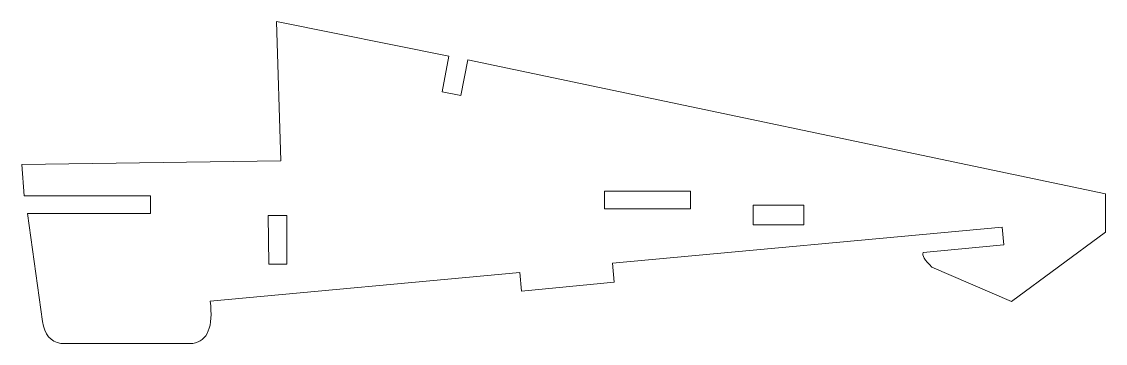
# Model space of a CAD drawing. Header units: millimetres. Extents: x 2985 to 3170, y 1380 to 1435.
import ezdxf

# ---------------------------------------------------------------- set-up
doc = ezdxf.new("R2010")
doc.units = ezdxf.units.MM

msp = doc.modelspace()

# ---------------------------------------------------------------- linework, layer by layer
at = {"lineweight": 20}
for points, knots in [([(2985.37, 1410.24), (2985.37, 1410.24), (3029.48, 1410.86), (3029.48, 1410.86), (3029.48, 1410.86), (3029.48, 1410.86), (3028.77, 1434.6), (3028.77, 1434.6), (3028.77, 1434.6), (3028.77, 1434.6), (3058.12, 1428.73), (3058.12, 1428.73)], [0, 0, 0, 0, 0.25, 0.25, 0.25, 0.25, 0.5, 0.5, 0.5, 0.5, 1, 1, 1, 1]), ([(3058.12, 1428.73), (3058.12, 1428.73), (3056.99, 1422.64), (3056.99, 1422.64), (3056.99, 1422.64), (3056.99, 1422.64), (3060.13, 1422), (3060.13, 1422), (3060.13, 1422), (3060.13, 1422), (3061.35, 1428.09), (3061.35, 1428.09), (3061.35, 1428.09), (3061.35, 1428.09), (3169.91, 1405.26), (3169.91, 1405.26), (3169.91, 1405.26), (3169.91, 1405.26), (3169.91, 1398.67), (3169.91, 1398.67), (3169.91, 1398.67), (3169.91, 1398.67), (3153.9, 1386.85), (3153.9, 1386.85), (3153.9, 1386.85), (3153.9, 1386.85), (3140.38, 1392.72), (3140.38, 1392.72), (3140.38, 1392.72), (3139.14, 1393.94), (3138.63, 1394.77), (3138.87, 1395.21)], [0, 0, 0, 0, 0.111111, 0.111111, 0.111111, 0.111111, 0.222222, 0.222222, 0.222222, 0.222222, 0.333333, 0.333333, 0.333333, 0.333333, 0.444444, 0.444444, 0.444444, 0.444444, 0.555556, 0.555556, 0.555556, 0.555556, 0.666667, 0.666667, 0.666667, 0.666667, 0.777778, 0.777778, 0.777778, 0.777778, 1, 1, 1, 1]), ([(2985.37, 1410.24), (2985.37, 1410.24), (2985.81, 1404.9), (2985.81, 1404.9), (2985.81, 1404.9), (2985.81, 1404.9), (3007.33, 1404.9), (3007.33, 1404.9), (3007.33, 1404.9), (3007.33, 1404.9), (3007.33, 1401.88), (3007.33, 1401.88), (3007.33, 1401.88), (3007.33, 1401.88), (2986.35, 1401.88), (2986.35, 1401.88)], [0, 0, 0, 0, 0.2, 0.2, 0.2, 0.2, 0.4, 0.4, 0.4, 0.4, 0.6, 0.6, 0.6, 0.6, 1, 1, 1, 1]), ([(3084.62, 1402.68), (3084.62, 1402.68), (3099.29, 1402.68), (3099.29, 1402.68), (3099.29, 1402.68), (3099.29, 1402.68), (3099.29, 1405.7), (3099.29, 1405.7), (3099.29, 1405.7), (3099.29, 1405.7), (3084.62, 1405.7), (3084.62, 1405.7), (3084.62, 1405.7), (3084.62, 1405.7), (3084.62, 1402.68), (3084.62, 1402.68)], [0, 0, 0, 0, 0.2, 0.2, 0.2, 0.2, 0.4, 0.4, 0.4, 0.4, 0.6, 0.6, 0.6, 0.6, 1, 1, 1, 1]), ([(3118.59, 1403.3), (3118.59, 1403.3), (3118.59, 1399.92), (3118.59, 1399.92), (3118.59, 1399.92), (3118.59, 1399.92), (3109.96, 1399.92), (3109.96, 1399.92), (3109.96, 1399.92), (3109.96, 1399.92), (3109.96, 1403.3), (3109.96, 1403.3), (3109.96, 1403.3), (3109.96, 1403.3), (3118.59, 1403.3), (3118.59, 1403.3)], [0, 0, 0, 0, 0.2, 0.2, 0.2, 0.2, 0.4, 0.4, 0.4, 0.4, 0.6, 0.6, 0.6, 0.6, 1, 1, 1, 1]), ([(2986.35, 1401.88), (2986.35, 1401.88), (2988.92, 1383.47), (2988.92, 1383.47), (2988.92, 1383.47), (2989.26, 1381.22), (2990.3, 1379.98), (2992.04, 1379.73)], [0, 0, 0, 0, 0.333333, 0.333333, 0.333333, 0.333333, 1, 1, 1, 1]), ([(3027.43, 1393.25), (3028.49, 1393.25), (3029.55, 1393.25), (3030.55, 1393.25), (3030.55, 1393.25), (3030.55, 1393.25), (3030.55, 1401.52), (3030.55, 1401.52), (3030.55, 1401.52), (3030.55, 1401.52), (3027.34, 1401.52), (3027.34, 1401.52), (3027.34, 1401.52), (3027.34, 1401.52), (3027.43, 1393.25), (3027.43, 1393.25)], [0, 0, 0, 0, 0.2, 0.2, 0.2, 0.2, 0.4, 0.4, 0.4, 0.4, 0.6, 0.6, 0.6, 0.6, 1, 1, 1, 1]), ([(3138.87, 1395.21), (3138.87, 1395.21), (3152.61, 1396.55), (3152.61, 1396.55), (3152.61, 1396.55), (3152.61, 1396.55), (3152.33, 1399.55), (3152.33, 1399.55), (3152.33, 1399.55), (3152.33, 1399.55), (3085.98, 1393.42), (3085.98, 1393.42), (3085.98, 1393.42), (3085.98, 1393.42), (3086.29, 1390.15), (3086.29, 1390.15), (3086.29, 1390.15), (3086.29, 1390.15), (3070.49, 1388.64), (3070.49, 1388.64), (3070.49, 1388.64), (3070.49, 1388.64), (3070.2, 1391.81), (3070.2, 1391.81), (3070.2, 1391.81), (3070.2, 1391.81), (3017.47, 1386.93), (3017.47, 1386.93)], [0, 0, 0, 0, 0.125, 0.125, 0.125, 0.125, 0.25, 0.25, 0.25, 0.25, 0.375, 0.375, 0.375, 0.375, 0.5, 0.5, 0.5, 0.5, 0.625, 0.625, 0.625, 0.625, 0.75, 0.75, 0.75, 0.75, 1, 1, 1, 1])]:
    msp.add_open_spline(points, degree=3, knots=knots, dxfattribs=at)
for points in [[(3014.54, 1379.73), (3017.04, 1380.15), (3018.02, 1382.55), (3017.47, 1386.93)], [(2992.04, 1379.73), (2992.04, 1379.73), (3014.54, 1379.73), (3014.54, 1379.73)]]:
    msp.add_open_spline(points, degree=3, dxfattribs=at)

doc.saveas('drawing.dxf')
